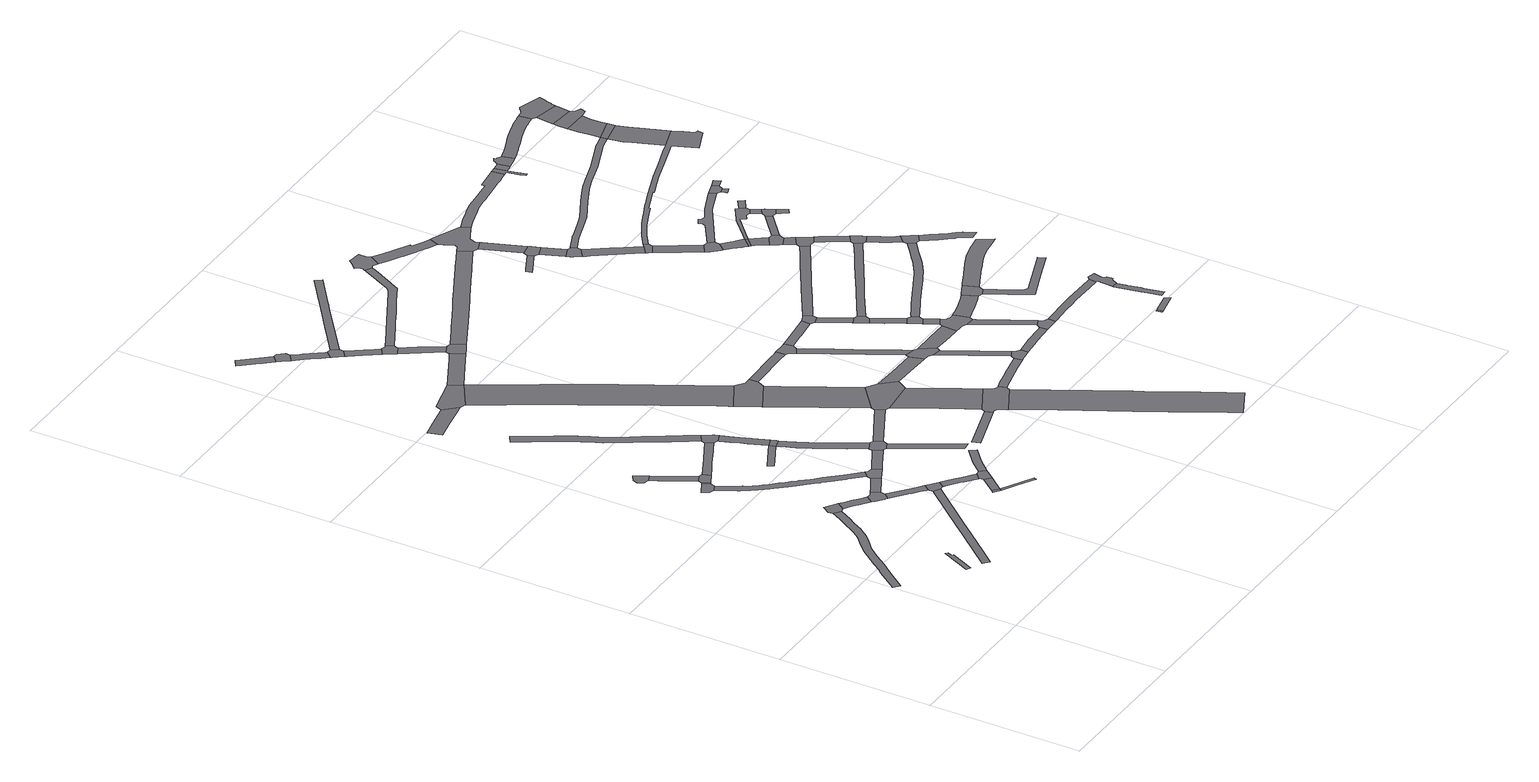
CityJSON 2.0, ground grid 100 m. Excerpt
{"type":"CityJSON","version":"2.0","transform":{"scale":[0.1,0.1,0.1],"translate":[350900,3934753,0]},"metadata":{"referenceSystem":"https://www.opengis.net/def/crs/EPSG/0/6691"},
"CityObjects":{
"road1":{"type":"Road","attributes":{"RoadStructureAttribute.sectionType":"1"},"geometry":[{"type":"MultiSurface","lod":"1","boundaries":[[[0,1,2,3,4,5]]]}]},
"road2":{"type":"Road","attributes":{"RoadStructureAttribute.sectionType":"1"},"geometry":[{"type":"MultiSurface","lod":"1","boundaries":[[[6,7,8,9,10,11,12,13,14,15,16,17,18,19,20,21,22,23,24,25,26,27,28,29,30,31,32]]]}]},
"road3":{"type":"Road","attributes":{"RoadStructureAttribute.sectionType":"1"},"geometry":[{"type":"MultiSurface","lod":"1","boundaries":[[[33,34,35,36,37,38,39,40,41,42]]]}]},
"road4":{"type":"Road","geometry":[{"type":"MultiSurface","lod":"1","boundaries":[[[32,31,43,44,45,46,47,48]]]}]},
"road5":{"type":"Road","geometry":[{"type":"MultiSurface","lod":"1","boundaries":[[[49,50,51,52,53,54]]]}]},
"road6":{"type":"Road","geometry":[{"type":"MultiSurface","lod":"1","boundaries":[[[55,56,57,58,59,60]]]}]},
"road7":{"type":"Road","attributes":{"RoadStructureAttribute.sectionType":"1"},"geometry":[{"type":"MultiSurface","lod":"1","boundaries":[[[61,62,63,64,65,66,67,68,44,43]]]}]},
"road8":{"type":"Road","attributes":{"RoadStructureAttribute.sectionType":"1"},"geometry":[{"type":"MultiSurface","lod":"1","boundaries":[[[50,69,70,51]]]}]},
"road9":{"type":"Road","attributes":{"RoadStructureAttribute.sectionType":"1"},"geometry":[{"type":"MultiSurface","lod":"1","boundaries":[[[71,58,57,72,73,74,75,76,77]]]}]},
"road10":{"type":"Road","geometry":[{"type":"MultiSurface","lod":"1","boundaries":[[[76,70,69,78,79,77]]]}]},
"road11":{"type":"Road","geometry":[{"type":"MultiSurface","lod":"1","boundaries":[[[80,81,82,64,63,83,84,85,86,87]]]}]},
"road12":{"type":"Road","attributes":{"RoadStructureAttribute.sectionType":"1"},"geometry":[{"type":"MultiSurface","lod":"1","boundaries":[[[88,89,90,91,92,93,94,95,96,97,98,99,100,101,102,103,104,105,106,107,108,109,110,49,54,111,112,113,114,115,116,117,118,119,120,121,122,123,124,125,126,127,128,129,130,131,132,133,134,135,136]]]}]},
"road13":{"type":"Road","attributes":{"RoadStructureAttribute.sectionType":"1"},"geometry":[{"type":"MultiSurface","lod":"1","boundaries":[[[86,137,138,139,140,141,142,143,144,145,146,87]]]}]},
"road14":{"type":"Road","attributes":{"RoadStructureAttribute.sectionType":"1"},"geometry":[{"type":"MultiSurface","lod":"1","boundaries":[[[147,148,149,81,80,150,151,152]]]}]},
"road15":{"type":"Road","attributes":{"RoadStructureAttribute.sectionType":"1"},"geometry":[{"type":"MultiSurface","lod":"1","boundaries":[[[153,154,79,78,155,156,157,158,159,160,161]]]}]},
"road16":{"type":"Road","geometry":[{"type":"MultiSurface","lod":"1","boundaries":[[[142,141,42,41,162,163]]]}]},
"road17":{"type":"Road","geometry":[{"type":"MultiSurface","lod":"1","boundaries":[[[164,165,166,167]]]}]},
"road18":{"type":"Road","attributes":{"RoadStructureAttribute.sectionType":"1"},"geometry":[{"type":"MultiSurface","lod":"1","boundaries":[[[168,169,170,171,172,173,174,175]]]}]},
"road19":{"type":"Road","geometry":[{"type":"MultiSurface","lod":"1","boundaries":[[[151,176,177,178,136,135,152]]]}]},
"road20":{"type":"Road","attributes":{"RoadStructureAttribute.sectionType":"1"},"geometry":[{"type":"MultiSurface","lod":"1","boundaries":[[[179,180,181,182,183,184,185,186,187,188,189,190,191,192,193,194,195,196,197,198,199,200,201,202,203,204,205,206,207,208,209,210,211,212,213,214,215,216,217,218,219,220,221,222,223,224,225,226,227,228,229,230]]]}]},
"road21":{"type":"Road","attributes":{"RoadStructureAttribute.sectionType":"1"},"geometry":[{"type":"MultiSurface","lod":"1","boundaries":[[[162,231,232,233,234,235,236,237,238,239,240,163]]]}]},
"road22":{"type":"Road","attributes":{"RoadStructureAttribute.sectionType":"1"},"geometry":[{"type":"MultiSurface","lod":"1","boundaries":[[[165,164,241,242]]]}]},
"road23":{"type":"Road","attributes":{"RoadStructureAttribute.sectionType":"1"},"geometry":[{"type":"MultiSurface","lod":"1","boundaries":[[[243,244,245,246,247,248]]]}]},
"road24":{"type":"Road","attributes":{"RoadStructureAttribute.sectionType":"1"},"geometry":[{"type":"MultiSurface","lod":"1","boundaries":[[[167,249,250,251,252,253,164]]]}]},
"road25":{"type":"Road","geometry":[{"type":"MultiSurface","lod":"1","boundaries":[[[254,237,236,255,242,241,256,257,258,259]]]}]},
"road26":{"type":"Road","attributes":{"RoadStructureAttribute.sectionType":"1"},"geometry":[{"type":"MultiSurface","lod":"1","boundaries":[[[260,261,262,263,264,265,266,177,176]]]}]},
"road27":{"type":"Road","geometry":[{"type":"MultiSurface","lod":"1","boundaries":[[[267,268,269,179,230,161,160,270,271]]]}]},
"road28":{"type":"Road","attributes":{"RoadStructureAttribute.sectionType":"1"},"geometry":[{"type":"MultiSurface","lod":"1","boundaries":[[[270,272,273,274,275,276,243,277,278,279,271]]]}]},
"road29":{"type":"Road","geometry":[{"type":"MultiSurface","lod":"1","boundaries":[[[280,277,243,248,281]]]}]},
"road30":{"type":"Road","attributes":{"RoadStructureAttribute.sectionType":"1"},"geometry":[{"type":"MultiSurface","lod":"1","boundaries":[[[248,282,283,284,285,286,287,288,289,290,291,292,293,294,295,296,297,298,299,300,301,302,303,304,305,306,307,281]]]}]},
"road31":{"type":"Road","geometry":[{"type":"MultiSurface","lod":"1","boundaries":[[[308,309,310,173,172,311]]]}]},
"road32":{"type":"Road","geometry":[{"type":"MultiSurface","lod":"1","boundaries":[[[258,312,313,314,315,316,259]]]}]},
"road33":{"type":"Road","geometry":[{"type":"MultiSurface","lod":"1","boundaries":[[[317,299,298,265,264,318,319,320,321]]]}]},
"road34":{"type":"Road","attributes":{"RoadStructureAttribute.sectionType":"1"},"geometry":[{"type":"MultiSurface","lod":"1","boundaries":[[[322,323,324,325,326,327,328,329,330,319,318]]]}]},
"road35":{"type":"Road","attributes":{"RoadStructureAttribute.sectionType":"1"},"geometry":[{"type":"MultiSurface","lod":"1","boundaries":[[[331,332,333,334,335,336,337,338,339]]]}]},
"road36":{"type":"Road","geometry":[{"type":"MultiSurface","lod":"1","boundaries":[[[340,341,339,338,342,343,344]]]}]},
"road37":{"type":"Road","attributes":{"function":"2","RoadStructureAttribute.sectionType":"1"},"geometry":[{"type":"MultiSurface","lod":"1","boundaries":[[[311,345,346,347,348,349,350,351,352,353,354,355,356,357,358,308]]]}]},
"road38":{"type":"Road","attributes":{"RoadStructureAttribute.sectionType":"1"},"geometry":[{"type":"MultiSurface","lod":"1","boundaries":[[[359,360,361,362,344,343,363,364,365,366,367]]]}]},
"road39":{"type":"Road","attributes":{"RoadStructureAttribute.sectionType":"1"},"geometry":[{"type":"MultiSurface","lod":"1","boundaries":[[[368,369,370,371,317,321]]]}]},
"road40":{"type":"Road","attributes":{"RoadStructureAttribute.sectionType":"1"},"geometry":[{"type":"MultiSurface","lod":"1","boundaries":[[[308,372,373,374,375,309]]]}]},
"road41":{"type":"Road","geometry":[{"type":"MultiSurface","lod":"1","boundaries":[[[376,377,378,379,380,359,367]]]}]},
"road42":{"type":"Road","attributes":{"RoadStructureAttribute.sectionType":"1"},"geometry":[{"type":"MultiSurface","lod":"1","boundaries":[[[381,382,383,384,385,378,377,386,387,388,389,390,391,392,393]]]}]},
"road43":{"type":"Road","attributes":{"RoadStructureAttribute.sectionType":"1"},"geometry":[{"type":"MultiSurface","lod":"1","boundaries":[[[394,395,396,397,398]]]}]},
"road44":{"type":"Road","geometry":[{"type":"MultiSurface","lod":"1","boundaries":[[[392,399,400,401,402,403,404,405,393]]]}]},
"road45":{"type":"Road","geometry":[{"type":"MultiSurface","lod":"1","boundaries":[[[406,407,355,354,408,409,410,411,412]]]}]},
"road46":{"type":"Road","attributes":{"RoadStructureAttribute.sectionType":"1"},"geometry":[{"type":"MultiSurface","lod":"1","boundaries":[[[413,414,415,416,402,401,417]]]}]},
"road47":{"type":"Road","attributes":{"function":"2","RoadStructureAttribute.sectionType":"1"},"geometry":[{"type":"MultiSurface","lod":"1","boundaries":[[[418,419,420,410,409,421,422,423,424,425]]]}]},
"road48":{"type":"Road","geometry":[{"type":"MultiSurface","lod":"1","boundaries":[[[426,374,373,427,428,429,413,417]]]}]},
"road49":{"type":"Road","geometry":[{"type":"MultiSurface","lod":"1","boundaries":[[[430,431,432,425,424,369,368,433]]]}]},
"road50":{"type":"Road","attributes":{"function":"2","RoadStructureAttribute.sectionType":"1"},"geometry":[{"type":"MultiSurface","lod":"1","boundaries":[[[434,435,436,437,438,439,440,441,442,443,430,433]]]}]},
"road51":{"type":"Road","geometry":[{"type":"MultiSurface","lod":"1","boundaries":[[[444,445,446,447,448,438,437,396,395,449,450,451]]]}]},
"road52":{"type":"Road","attributes":{"RoadStructureAttribute.sectionType":"1"},"geometry":[{"type":"MultiSurface","lod":"1","boundaries":[[[452,453,454,455,456,457,458,459,460,461,462,463,464,465,466,467,468,380,379]]]}]},
"road53":{"type":"Road","attributes":{"RoadStructureAttribute.sectionType":"1"},"geometry":[{"type":"MultiSurface","lod":"1","boundaries":[[[469,470,471,412,411,472,473,474,475]]]}]},
"road54":{"type":"Road","attributes":{"function":"2","RoadStructureAttribute.sectionType":"1"},"geometry":[{"type":"MultiSurface","lod":"1","boundaries":[[[476,477,478,479,480,481,482,483,444,451,484,485,486,487,488,489,490,491,492,493,494,495]]]}]},
"road55":{"type":"Road","attributes":{"RoadStructureAttribute.sectionType":"1"},"geometry":[{"type":"MultiSurface","lod":"1","boundaries":[[[496,497,498,499,500,501,502,503,504,505,506,404,403,507,508,509,510,511,512,513,514,515,516,517]]]}]},
"road56":{"type":"Road","attributes":{"RoadStructureAttribute.sectionType":"1"},"geometry":[{"type":"MultiSurface","lod":"1","boundaries":[[[518,519,432,431,520,521,522]]]}]},
"road57":{"type":"Road","geometry":[{"type":"MultiSurface","lod":"1","boundaries":[[[523,524,525,526,527,528,469,475]]]}]},
"road58":{"type":"Road","attributes":{"RoadStructureAttribute.sectionType":"1"},"geometry":[{"type":"MultiSurface","lod":"1","boundaries":[[[445,529,530,531,532,533,534,535,536,537,538,446]]]}]},
"road59":{"type":"Road","attributes":{"RoadStructureAttribute.sectionType":"1"},"geometry":[{"type":"MultiSurface","lod":"1","boundaries":[[[539,540,541,542,543,544,545,546,547,548,549,550,551,552,553,554,555,525,524]]]}]},
"road60":{"type":"Road","attributes":{"RoadStructureAttribute.sectionType":"1"},"geometry":[{"type":"MultiSurface","lod":"1","boundaries":[[[556,557,558,559,560,561,562,563,564,565,566,567,568,429,428,569,570,571,572,573,574,575,576,577,578,579]]]}]},
"road61":{"type":"Road","geometry":[{"type":"MultiSurface","lod":"1","boundaries":[[[580,581,582,583,584,585,547,546,518,522]]]}]},
"road62":{"type":"Road","attributes":{"RoadStructureAttribute.sectionType":"1"},"geometry":[{"type":"MultiSurface","lod":"1","boundaries":[[[586,587,588,589,590,527,526]]]}]},
"road63":{"type":"Road","attributes":{"RoadStructureAttribute.sectionType":"1"},"geometry":[{"type":"MultiSurface","lod":"1","boundaries":[[[591,592,593,594,583,582,595,596,597]]]}]},
"road64":{"type":"Road","geometry":[{"type":"MultiSurface","lod":"1","boundaries":[[[598,532,531,599,600,601,602,603,604,605,591,597]]]}]},
"road65":{"type":"Road","attributes":{"RoadStructureAttribute.sectionType":"1"},"geometry":[{"type":"MultiSurface","lod":"1","boundaries":[[[606,607,608,609,610,611,585,584]]]}]},
"road66":{"type":"Road","geometry":[{"type":"MultiSurface","lod":"1","boundaries":[[[612,613,589,588,614,615,616]]]}]},
"road67":{"type":"Road","geometry":[{"type":"MultiSurface","lod":"1","boundaries":[[[516,617,618,619,620,621,622,623,624,625,626,517]]]}]},
"road68":{"type":"Road","attributes":{"RoadStructureAttribute.sectionType":"1"},"geometry":[{"type":"MultiSurface","lod":"1","boundaries":[[[627,615,614,628,629,630,631]]]}]},
"road69":{"type":"Road","geometry":[{"type":"MultiSurface","lod":"1","boundaries":[[[632,633,634,635,631,630,636,637]]]}]},
"road70":{"type":"Road","attributes":{"RoadStructureAttribute.sectionType":"1"},"geometry":[{"type":"MultiSurface","lod":"1","boundaries":[[[638,639,640,641,642,604,603,643,644,645,646]]]}]},
"road71":{"type":"Road","attributes":{"RoadStructureAttribute.sectionType":"1"},"geometry":[{"type":"MultiSurface","lod":"1","boundaries":[[[647,648,649,650,651,652,653,654,632,637]]]}]},
"road72":{"type":"Road","geometry":[{"type":"MultiSurface","lod":"1","boundaries":[[[655,652,651,656,657,658,659]]]}]},
"road73":{"type":"Road","attributes":{"RoadStructureAttribute.sectionType":"1"},"geometry":[{"type":"MultiSurface","lod":"1","boundaries":[[[660,661,657,656,662]]]}]},
"road74":{"type":"Road","geometry":[{"type":"MultiSurface","lod":"1","boundaries":[[[663,664,665,666,667,668,660,662,610,609,669,670,671,672]]]}]},
"road75":{"type":"Road","attributes":{"RoadStructureAttribute.sectionType":"1"},"geometry":[{"type":"MultiSurface","lod":"1","boundaries":[[[673,674,675,676,677,678,679,680,681,682,683,684,685,686,687,688,689,619,618]]]}]},
"road76":{"type":"Road","attributes":{"RoadStructureAttribute.sectionType":"1"},"geometry":[{"type":"MultiSurface","lod":"1","boundaries":[[[690,691,692,693,694,695,696,697,698,699,663,672]]]}]},
"road77":{"type":"Road","attributes":{"RoadStructureAttribute.sectionType":"1"},"geometry":[{"type":"MultiSurface","lod":"1","boundaries":[[[700,701,702,703,704,705,706]]]}]},
"road78":{"type":"Road","geometry":[{"type":"MultiSurface","lod":"1","boundaries":[[[707,694,693,638,646,708,709,710,711,712,713,714]]]}]},
"road79":{"type":"Road","attributes":{"RoadStructureAttribute.sectionType":"1"},"geometry":[{"type":"MultiSurface","lod":"1","boundaries":[[[715,716,717,718,719,720,721,722,723,724,725,726,665,664]]]}]},
"road80":{"type":"Road","attributes":{"RoadStructureAttribute.sectionType":"1"},"geometry":[{"type":"MultiSurface","lod":"1","boundaries":[[[727,728,729,730,731,732]]]}]},
"road81":{"type":"Road","geometry":[{"type":"MultiSurface","lod":"1","boundaries":[[[733,700,706,734,735,736,727,732]]]}]},
"road82":{"type":"Road","attributes":{"RoadStructureAttribute.sectionType":"1"},"geometry":[{"type":"MultiSurface","lod":"1","boundaries":[[[737,735,734,738]]]}]},
"road83":{"type":"Road","geometry":[{"type":"MultiSurface","lod":"1","boundaries":[[[739,740,741,742,743,744,745,737,738]]]}]},
"road84":{"type":"Road","geometry":[{"type":"MultiSurface","lod":"1","boundaries":[[[746,747,748,749,750,751,752,753,754,755,681,680,756,757,758,759,556,579,730,729]]]}]},
"road85":{"type":"Road","attributes":{"RoadStructureAttribute.sectionType":"1"},"geometry":[{"type":"MultiSurface","lod":"1","boundaries":[[[760,761,762,763,764,765,766,767,612,616,768,769,770,771,772,773,774,775,776,777]]]}]},
"road86":{"type":"Road","attributes":{"RoadStructureAttribute.sectionType":"1"},"geometry":[{"type":"MultiSurface","lod":"1","boundaries":[[[778,779,780,781,742,741,782,783,784,785,786,787]]]}]},
"road87":{"type":"Road","attributes":{"RoadStructureAttribute.sectionType":"1"},"geometry":[{"type":"MultiSurface","lod":"1","boundaries":[[[788,789,790,791,792,793,794,634,633,795,796,797,798,799,800,801,802,803]]]}]},
"road88":{"type":"Road","geometry":[{"type":"MultiSurface","lod":"1","boundaries":[[[804,720,719,805,806,807,808,809]]]}]},
"road89":{"type":"Road","geometry":[{"type":"MultiSurface","lod":"1","boundaries":[[[810,811,778,787,812,813,814]]]}]},
"road90":{"type":"Road","attributes":{"RoadStructureAttribute.sectionType":"1"},"geometry":[{"type":"MultiSurface","lod":"1","boundaries":[[[713,815,816,817,818,819,820,821,822,823,824,825,826,827,828,829,830,831,714]]]}]},
"road91":{"type":"Road","geometry":[{"type":"MultiSurface","lod":"1","boundaries":[[[832,833,834,835,836]]]}]},
"road92":{"type":"Road","attributes":{"RoadStructureAttribute.sectionType":"1"},"geometry":[{"type":"MultiSurface","lod":"1","boundaries":[[[658,837,838,839,840,841,842,843,844,845,846,847,848,849,850,851,852,853,854,855,856,857,858,859,860,861,862,863,864,865,866,867,659]]]}]},
"road93":{"type":"Road","attributes":{"RoadStructureAttribute.sectionType":"1"},"geometry":[{"type":"MultiSurface","lod":"1","boundaries":[[[813,868,869,870,871,872,873,874,875,876,877,878,879,814]]]}]},
"road94":{"type":"Road","geometry":[{"type":"MultiSurface","lod":"1","boundaries":[[[872,880,881,882,883,884,885,873]]]}]},
"road95":{"type":"Road","attributes":{"RoadStructureAttribute.sectionType":"1"},"geometry":[{"type":"MultiSurface","lod":"1","boundaries":[[[886,887,836,835,888,889,890]]]}]},
"road96":{"type":"Road","attributes":{"RoadStructureAttribute.sectionType":"1"},"geometry":[{"type":"MultiSurface","lod":"1","boundaries":[[[891,892,893,894,883,882,895,896,897,898]]]}]},
"road97":{"type":"Road","attributes":{"RoadStructureAttribute.sectionType":"1"},"geometry":[{"type":"MultiSurface","lod":"1","boundaries":[[[806,899,900,901,902,903,904,905,906,907,908,909,910,911,912,913,807]]]}]},
"road98":{"type":"Road","geometry":[{"type":"MultiSurface","lod":"1","boundaries":[[[914,915,916,917,891,898]]]}]},
"road99":{"type":"Road","attributes":{"RoadStructureAttribute.sectionType":"1"},"geometry":[{"type":"MultiSurface","lod":"1","boundaries":[[[918,919,920,921,922,923,924,925,926,927,928,929,930]]]}]},
"road100":{"type":"Road","attributes":{"RoadStructureAttribute.sectionType":"1"},"geometry":[{"type":"MultiSurface","lod":"1","boundaries":[[[931,932,933,934,935,916,915]]]}]},
"road101":{"type":"Road","geometry":[{"type":"MultiSurface","lod":"1","boundaries":[[[936,937,938,939,934,933,940,941,942,943]]]}]},
"road102":{"type":"Road","attributes":{"RoadStructureAttribute.sectionType":"1"},"geometry":[{"type":"MultiSurface","lod":"1","boundaries":[[[942,944,945,946,947,948,943]]]}]},
"road103":{"type":"Road","geometry":[{"type":"MultiSurface","lod":"1","boundaries":[[[949,950,951,952,953,954,824,823,955,918,930]]]}]},
"road104":{"type":"Road","geometry":[{"type":"MultiSurface","lod":"1","boundaries":[[[956,957,958,946,945,760,777]]]}]},
"road105":{"type":"Road","attributes":{"RoadStructureAttribute.sectionType":"1"},"geometry":[{"type":"MultiSurface","lod":"1","boundaries":[[[808,959,960,961,962,963,964,965,966,967,968,969,970,971,972,973,974,975,976,977,978,979,980,981,982,983,984,985,809]]]}]},
"road106":{"type":"Road","attributes":{"RoadStructureAttribute.sectionType":"1"},"geometry":[{"type":"MultiSurface","lod":"1","boundaries":[[[986,987,988,989,990,991,992,993,994,995,996,997,998,754,753,999,1000,1001,1002,1003,1004,1005,1006,1007,1008,1009,1010,1011,1012,1013,1014,1015,1016,1017,1018]]]}]},
"road107":{"type":"Road","attributes":{"RoadStructureAttribute.sectionType":"1"},"geometry":[{"type":"MultiSurface","lod":"1","boundaries":[[[1019,1020,1021,1022,1023,1024,1025,958,957,1026,1027,1028,1029,1030,1031]]]}]},
"road108":{"type":"Road","geometry":[{"type":"MultiSurface","lod":"1","boundaries":[[[802,1032,1033,1034,1035,1036,1037,1031,1030,803]]]}]},
"road109":{"type":"Road","attributes":{"RoadStructureAttribute.sectionType":"1"},"geometry":[{"type":"MultiSurface","lod":"1","boundaries":[[[1038,1039,1040,1041,1042,1043,1044,1045,1046,1047,891,917,1048,1049,1050,1051,1052,1053,1054,1055]]]}]},
"road110":{"type":"Road","attributes":{"RoadStructureAttribute.sectionType":"1"},"geometry":[{"type":"MultiSurface","lod":"1","boundaries":[[[1056,1057,1058,1059,938,937]]]}]},
"road111":{"type":"Road","attributes":{"RoadStructureAttribute.sectionType":"1"},"geometry":[{"type":"MultiSurface","lod":"1","boundaries":[[[1060,1061,1062,1063,1064,1065,1066,1067,1068,1069,1070,885,884,1071,1072,1073,1074,1075]]]}]},
"road112":{"type":"Road","attributes":{"RoadStructureAttribute.sectionType":"1"},"geometry":[{"type":"MultiSurface","lod":"1","boundaries":[[[1076,1077,1078,1079,1080,1034,1033,1081,1082,1083,1084,1085,1086,1087,1088,1089,1090,1091,1092]]]}]},
"road113":{"type":"Road","geometry":[{"type":"MultiSurface","lod":"1","boundaries":[[[1091,850,849,1093,1094,1095,1096,1092]]]}]},
"road114":{"type":"Road","attributes":{"RoadStructureAttribute.sectionType":"1"},"geometry":[{"type":"MultiSurface","lod":"1","boundaries":[[[1097,1098,1099,1100,1101,1102,1103,1104,1105,1106,1107,1108,1109,1110,1111,1112,1113,1114,1115,744,743,1116,1117,1118,1119,1120,1121,1122,1123,1124,1125,1126,1127]]]}]},
"road115":{"type":"Road","attributes":{"RoadStructureAttribute.sectionType":"1"},"geometry":[{"type":"MultiSurface","lod":"1","boundaries":[[[1093,1128,1129,1130,1131,1132,1133,1134,1135,1136,1137,1138,1139,1140,1141,1142,1094]]]}]},
"road116":{"type":"Road","geometry":[{"type":"MultiSurface","lod":"1","boundaries":[[[1054,1143,1144,1055]]]}]},
"road117":{"type":"Road","geometry":[{"type":"MultiSurface","lod":"1","boundaries":[[[1145,1144,1143,1146,1058,1057,1147,1148]]]}]},
"road118":{"type":"Road","attributes":{"RoadStructureAttribute.sectionType":"1"},"geometry":[{"type":"MultiSurface","lod":"1","boundaries":[[[1147,1149,1150,1151,1152,1148]]]}]},
"road119":{"type":"Road","geometry":[{"type":"MultiSurface","lod":"1","boundaries":[[[1038,1153,1154,1155,1039]]]}]},
"road120":{"type":"Road","geometry":[{"type":"MultiSurface","lod":"1","boundaries":[[[1156,1157,1158,1159,1160,1161,1162,986,1018]]]}]},
"road121":{"type":"Road","attributes":{"RoadStructureAttribute.sectionType":"1"},"geometry":[{"type":"MultiSurface","lod":"1","boundaries":[[[1163,1162,1161,1164,1165,1166]]]}]},
"road122":{"type":"Road","attributes":{"RoadStructureAttribute.sectionType":"1"},"geometry":[{"type":"MultiSurface","lod":"1","boundaries":[[[1167,1168,1169,1170,1171,1172,1173,1174,1175,1176,1177,1178,1179,1180,1181,1182,1183,1184,1185,811,810,1186,1187,1188,1189,1190,1191,1192,1193,1194,1195,1196,1197,1198,1199,1200,1201,1202,1203,1204,1205,1206,1207,1208]]]}]},
"road123":{"type":"Road","geometry":[{"type":"MultiSurface","lod":"1","boundaries":[[[1074,1209,1210,1211,1212,1213,1075]]]}]},
"road124":{"type":"Road","attributes":{"RoadStructureAttribute.sectionType":"1"},"geometry":[{"type":"MultiSurface","lod":"1","boundaries":[[[1214,1215,1216,1217,1211,1210]]]}]},
"road125":{"type":"Road","geometry":[{"type":"MultiSurface","lod":"1","boundaries":[[[1218,1219,1220,1221,1222,1223,1166,1165,1224,1225,1226,1227,1228]]]}]},
"road126":{"type":"Road","attributes":{"RoadStructureAttribute.sectionType":"1"},"geometry":[{"type":"MultiSurface","lod":"1","boundaries":[[[1212,1229,1230,1213]]]}]},
"road127":{"type":"Road","attributes":{"RoadStructureAttribute.sectionType":"1"},"geometry":[{"type":"MultiSurface","lod":"1","boundaries":[[[1227,1231,1232,1233,1234,1235,1236,1237,1238,1239,1240,1241,1242,1243,1244,1245,1246,1247,1248,1249,1250,1251,1252,1253,1254,1255,1256,1257,1258,1259,1260,1261,1262,1228]]]}]},
"road128":{"type":"Road","geometry":[{"type":"MultiSurface","lod":"1","boundaries":[[[1263,1264,1097,1127]]]}]},
"road129":{"type":"Road","geometry":[{"type":"MultiSurface","lod":"1","boundaries":[[[1265,1266,1267,1268,1269,1171,1170,1270,1271,1272,1273,1274,1275,1263,1127]]]}]},
"road130":{"type":"Road","attributes":{"function":"3","RoadStructureAttribute.sectionType":"1"},"geometry":[{"type":"MultiSurface","lod":"1","boundaries":[[[1276,1277,1278,1279,1280,1281,1282,1283,1284,1097,1264]]]}]},
"road131":{"type":"Road","geometry":[{"type":"MultiSurface","lod":"1","boundaries":[[[1285,1286,1287,1288,1280,1279,1289,1290]]]}]},
"road132":{"type":"Road","attributes":{"function":"3","RoadStructureAttribute.sectionType":"1"},"geometry":[{"type":"MultiSurface","lod":"1","boundaries":[[[1291,1292,1293,1287,1286,1294,1295,1296,1297]]]}]},
"road133":{"type":"Road","geometry":[{"type":"MultiSurface","lod":"1","boundaries":[[[1298,1299,1300,1248,1247,1291,1297,1301,1302,1303,1304,1305,1306,1307]]]}]}
},
"vertices":[
[488,691,0],[479,698,0],[494,731,0],[479,743,0],[387,550,0],[414,536,0],
[497,1454,0],[482,1429,0],[413,1315,0],[379,1268,0],[316,1212,0],[273,1173,0],[267,1165,0],[236,1123,0],[172,1041,0],[134,990,0],[115,966,0],[6,822,0],[46,791,0],[136,909,0],[197,989,0],[259,1072,0],[311,1138,0],[324,1150,0],[352,1175,0],[391,1210,0],[416,1233,0],[456,1286,0],[461,1294,0],[504,1366,0],[528,1405,0],[577,1490,0],[535,1521,0],
[761,823,0],[759,821,0],[687,736,0],[492,504,0],[530,472,0],[619,577,0],[797,788,0],[801,793,0],[1071,1111,0],[1029,1139,0],
[604,1499,0],[640,1547,0],[603,1574,0],[580,1589,0],[563,1601,0],[528,1551,0],
[450,2266,0],[458,2296,0],[430,2340,0],[352,2299,0],[376,2255,0],[406,2245,0],
[258,2671,0],[277,2636,0],[309,2626,0],[354,2647,0],[308,2728,0],[265,2703,0],
[662,1460,0],[688,1439,0],[748,1391,0],[786,1438,0],[757,1459,0],[707,1500,0],[706,1501,0],[680,1518,0],
[465,2299,0],[440,2346,0],
[418,2531,0],[337,2575,0],[340,2569,0],[404,2455,0],[426,2416,0],[449,2372,0],[493,2396,0],
[539,2338,0],[523,2388,0],
[865,1395,0],[838,1448,0],[814,1435,0],[767,1376,0],[813,1339,0],[819,1334,0],[830,1326,0],[862,1366,0],
[928,1673,0],[927,1674,0],[840,1765,0],[806,1801,0],[789,1819,0],[745,1866,0],[744,1867,0],[738,1874,0],[712,1902,0],[689,1927,0],[688,1928,0],[661,1958,0],[636,1983,0],[624,1996,0],[597,2027,0],[574,2054,0],[562,2072,0],[560,2074,0],[534,2113,0],[529,2122,0],[507,2158,0],[501,2169,0],[500,2171,0],[441,2178,0],[470,2123,0],[477,2108,0],[509,2061,0],[511,2058,0],[537,2024,0],[558,1995,0],[579,1970,0],[579,1969,0],[611,1935,0],[614,1932,0],[651,1893,0],[653,1891,0],[686,1856,0],[687,1855,0],[715,1824,0],[760,1778,0],[761,1777,0],[784,1751,0],[785,1750,0],[788,1747,0],[811,1722,0],[892,1639,0],[898,1633,0],[977,1550,0],[1013,1585,0],
[942,1239,0],[951,1232,0],[988,1202,0],[1020,1176,0],[1027,1169,0],[1058,1211,0],[1048,1218,0],[1038,1226,0],[986,1267,0],[985,1268,0],
[971,1520,0],[890,1475,0],[887,1473,0],[977,1454,0],[1001,1467,0],[972,1521,0],
[757,2510,0],[668,2463,0],[601,2370,0],[602,2371,0],[648,2396,0],[705,2425,0],[723,2434,0],[853,2502,0],[826,2546,0],
[1101,1114,0],[1132,1156,0],
[1245,816,0],[1205,849,0],[1192,833,0],[1231,800,0],
[148,3906,0],[248,3926,0],[258,3928,0],[414,3959,0],[458,3968,0],[380,4047,0],[227,4016,0],[123,3995,0],
[1086,1512,0],[1057,1566,0],[1026,1571,0],
[887,2607,0],[881,2616,0],[837,2687,0],[834,2692,0],[833,2693,0],[828,2700,0],[781,2776,0],[760,2809,0],[735,2848,0],[715,2880,0],[714,2881,0],[707,2894,0],[670,2953,0],[604,3056,0],[601,3060,0],[599,3065,0],[555,3158,0],[540,3189,0],[525,3220,0],[512,3247,0],[502,3267,0],[460,3338,0],[458,3340,0],[414,3413,0],[402,3433,0],[387,3457,0],[343,3532,0],[326,3560,0],[276,3529,0],[336,3428,0],[338,3425,0],[393,3334,0],[395,3330,0],[399,3324,0],[451,3238,0],[458,3222,0],[459,3220,0],[481,3172,0],[494,3145,0],[498,3138,0],[537,3056,0],[582,2979,0],[586,2973,0],[625,2910,0],[680,2822,0],[690,2802,0],[695,2797,0],[712,2769,0],[741,2721,0],[796,2637,0],[807,2620,0],[834,2575,0],
[1109,1109,0],[1115,1105,0],[1156,1075,0],[1188,1049,0],[1208,1033,0],[1278,977,0],[1316,1012,0],[1243,1071,0],[1206,1101,0],[1139,1151,0],
[1325,914,0],[1285,946,0],
[985,2210,0],[863,2146,0],[790,2108,0],[809,2073,0],[859,2099,0],[999,2172,0],
[1321,752,0],[1435,686,0],[1437,685,0],[1447,702,0],[1445,703,0],
[1329,1013,0],[1283,973,0],[1365,963,0],[1369,967,0],[1381,981,0],[1345,1014,0],
[1099,1519,0],[1105,1522,0],[1143,1542,0],[1185,1564,0],[1273,1611,0],[1237,1663,0],[1067,1571,0],
[928,2540,0],[922,2549,0],[894,2595,0],[881,2492,0],[938,2513,0],
[886,2479,0],[907,2422,0],[907,2420,0],[929,2365,0],[942,2326,0],[1043,2232,0],[979,2404,0],[978,2406,0],
[1055,2201,0],[1058,2190,0],
[1022,2116,0],[1031,2088,0],[1043,2061,0],[1054,2041,0],[1058,2033,0],[1058,2032,0],[1070,2007,0],[1086,1974,0],[1117,1916,0],[1120,1912,0],[1170,1824,0],[1171,1823,0],[1181,1803,0],[1182,1800,0],[1227,1723,0],[1244,1693,0],[1245,1690,0],[1300,1717,0],[1276,1760,0],[1196,1902,0],[1172,1946,0],[1165,1957,0],[1163,1961,0],[1127,2028,0],[1118,2044,0],[1075,2144,0],
[680,4071,0],[628,4150,0],[399,4094,0],[494,3953,0],
[1454,1060,0],[1543,1138,0],[1514,1178,0],[1419,1097,0],[1371,1043,0],
[1327,1710,0],[1299,1605,0],[1345,1628,0],[1354,1655,0],[1354,1658,0],
[1373,1475,0],[1410,1410,0],[1415,1401,0],[1464,1311,0],[1521,1209,0],[1575,1218,0],[1501,1350,0],[1461,1421,0],[1460,1424,0],
[383,5197,0],[293,5304,0],[250,5350,0],[201,5316,0],[224,5289,0],[295,5205,0],[302,5198,0],[352,5138,0],[399,5178,0],
[461,5134,0],[427,5174,0],[395,5086,0],[411,5066,0],[458,5105,0],
[615,3748,0],[704,3596,0],[736,3540,0],[821,3387,0],[910,3229,0],[947,3162,0],[1052,2969,0],[1209,2682,0],[1241,2623,0],[1253,2601,0],[1449,2708,0],[1227,3115,0],[1128,3296,0],[905,3690,0],
[594,4931,0],[589,4938,0],[506,5044,0],[496,5057,0],[456,5011,0],[480,4979,0],[514,4936,0],[519,4930,0],[551,4888,0],
[1656,1818,0],[1627,1871,0],[1550,1831,0],[1546,1829,0],
[845,4157,0],[979,4227,0],[935,4312,0],[878,4282,0],
[559,4877,0],[602,4821,0],[651,4858,0],[654,4886,0],[623,4928,0],
[735,4739,0],[722,4757,0],[707,4777,0],[691,4802,0],[668,4834,0],[610,4809,0],[627,4788,0],[633,4780,0],[637,4774,0],[660,4743,0],[664,4738,0],[732,4643,0],[781,4678,0],
[1892,1246,0],[1944,1262,0],[1929,1310,0],[1603,1208,0],[1622,1161,0],
[756,4609,0],[777,4578,0],[781,4572,0],[836,4601,0],[844,4629,0],[820,4674,0],[811,4669,0],
[1512,2664,0],[1455,2703,0],[1272,2565,0],[1333,2453,0],[1530,2560,0],[1554,2606,0],[1552,2665,0],
[994,4363,0],[922,4474,0],[917,4481,0],[902,4504,0],[939,4339,0],
[1803,2053,0],[1704,2238,0],[1577,2471,0],[1376,2374,0],[1492,2161,0],[1501,2145,0],[1636,1898,0],[1809,2043,0],
[935,4315,0],[1017,4247,0],[1068,4275,0],[1023,4357,0],
[1920,1835,0],[1963,1902,0],[1883,1993,0],[1686,1809,0],
[1715,1755,0],[1826,1550,0],[1896,1420,0],[1942,1336,0],[2135,1442,0],[2101,1505,0],[2077,1550,0],[2055,1590,0],[2045,1607,0],[2039,1618,0],
[2208,1306,0],[2218,1329,0],[2205,1377,0],[2193,1374,0],[2166,1387,0],[1957,1266,0],[1985,1256,0],[2015,1202,0],
[694,4917,0],[745,4956,0],[793,4993,0],[956,5117,0],[967,5125,0],[1027,5170,0],[1040,5179,0],[1063,5196,0],[1262,5346,0],[1233,5384,0],[1056,5252,0],[1052,5248,0],[1045,5243,0],[932,5158,0],[832,5084,0],[828,5081,0],[721,5000,0],
[1886,2678,0],[1855,2676,0],[1838,2676,0],[1859,2616,0],[1864,2617,0],[1888,2617,0],[1889,2618,0],
[2852,105,0],[2801,200,0],[2790,220,0],[2777,245,0],[2731,331,0],[2676,433,0],[2576,620,0],[2546,676,0],[2152,948,0],[2290,693,0],[2358,565,0],[2445,406,0],[2456,384,0],[2550,210,0],[2564,185,0],[2620,82,0],[2638,48,0],[2642,40,0],[2650,26,0],[2662,3,0],
[1468,5174,0],[1367,4974,0],[1347,4956,0],[1330,4946,0],[1238,4897,0],[1233,4894,0],[1231,4893,0],[1153,4851,0],[971,4754,0],[953,4745,0],[874,4703,0],[1023,4724,0],[1036,4731,0],[1066,4747,0],[1164,4799,0],[1173,4804,0],[1273,4859,0],[1396,4925,0],[1490,5105,0],[1502,5129,0],[1518,5160,0],[1473,5184,0],
[2221,1984,0],[2042,1989,0],[1994,1901,0],[2090,1898,0],[2248,1894,0],
[1916,2603,0],[1933,2571,0],[1978,2596,0],[1992,2624,0],[1985,2683,0],[1968,2681,0],
[2326,1355,0],[2429,1379,0],[2524,1398,0],[2514,1448,0],[2448,1435,0],[2348,1413,0],[2347,1413,0],[2318,1406,0],[2275,1397,0],[2244,1389,0],
[2029,2393,0],[2032,2387,0],[2059,2338,0],[2076,2306,0],[2080,2299,0],[2126,2213,0],[2161,2147,0],[2234,2010,0],[2299,1998,0],[2267,2057,0],[2219,2148,0],[2215,2154,0],[2133,2307,0],[2081,2403,0],[2076,2412,0],[2024,2509,0],[2009,2538,0],
[1920,4827,0],[1846,4790,0],[1845,4789,0],[1771,4751,0],[1748,4740,0],[1744,4738,0],[1695,4712,0],[1480,4599,0],[1458,4588,0],[1369,4540,0],[1231,4467,0],[1192,4447,0],[1155,4427,0],[1285,4388,0],[1490,4495,0],[1515,4508,0],[1525,4513,0],[1743,4628,0],[1773,4644,0],[1795,4655,0],[1800,4658,0],[1810,4663,0],[1942,4733,0],[1963,4744,0],
[2281,1893,0],[2283,1892,0],[2309,1875,0],[2373,1863,0],[2389,1890,0],[2326,1983,0],
[2111,2640,0],[2112,2640,0],[2253,2658,0],[2255,2718,0],[2020,2687,0],
[2571,1499,0],[2482,1663,0],[2479,1670,0],[2441,1739,0],[2410,1691,0],[2423,1666,0],[2526,1475,0],
[2519,1460,0],[2537,1401,0],[2544,1402,0],[2576,1407,0],[2597,1409,0],[2617,1412,0],[2611,1461,0],[2583,1476,0],
[2390,1890,0],[2488,1886,0],[2525,1885,0],[2604,1883,0],[2609,1983,0],[2472,1983,0],
[2305,2739,0],[2288,2730,0],[2278,2643,0],[2329,2660,0],[2335,2689,0],
[1537,5172,0],[1573,5151,0],[1617,5225,0],[1603,5258,0],[1607,5302,0],[1516,5310,0],[1497,5281,0],[1460,5248,0],[1479,5227,0],[1481,5199,0],
[2373,2578,0],[2308,2588,0],[2328,2552,0],[2384,2450,0],[2431,2471,0],
[2474,2392,0],[2482,2421,0],[2458,2464,0],[2443,2468,0],[2399,2422,0],[2429,2368,0],
[2878,1485,0],[2877,1485,0],[2857,1484,0],[2729,1476,0],[2663,1467,0],[2662,1416,0],[2728,1425,0],[2746,1426,0],[2881,1434,0],
[2435,2356,0],[2466,2299,0],[2472,2287,0],[2474,2284,0],[2531,2176,0],[2578,2202,0],[2528,2294,0],[2485,2373,0],
[2605,2192,0],[2575,2095,0],[2623,2120,0],[2630,2149,0],[2612,2192,0],
[2669,2033,0],[2623,2119,0],[2623,2006,0],
[2758,1865,0],[2772,1894,0],[2745,1991,0],[2722,1988,0],[2709,1989,0],[2684,2001,0],[2631,1882,0],[2668,1883,0],[2671,1883,0],[2698,1871,0],
[1632,5116,0],[1701,5075,0],[1712,5069,0],[1714,5068,0],[1778,5034,0],[1831,5006,0],[1877,4981,0],[1928,4958,0],[1953,5022,0],[1911,5038,0],[1909,5039,0],[1838,5079,0],[1841,5089,0],[1844,5095,0],[1742,5150,0],[1679,5188,0],[1636,5213,0],
[2733,1806,0],[2790,1702,0],[2799,1685,0],[2893,1510,0],[2936,1533,0],[2862,1671,0],[2860,1676,0],[2842,1709,0],[2809,1770,0],[2767,1849,0],
[2076,4448,0],[1947,4382,0],[1923,4370,0],[1933,4331,0],[1968,4348,0],[2077,4402,0],[2094,4411,0],
[2951,1504,0],[2912,1435,0],[2925,1436,0],[2934,1437,0],[2940,1437,0],[2943,1437,0],[2982,1439,0],[2980,1489,0],
[2809,1902,0],[2829,1907,0],[2869,1917,0],[2968,1951,0],[2999,1966,0],[2957,2056,0],[2921,2039,0],[2915,2037,0],[2895,2030,0],[2870,2022,0],[2839,2011,0],[2780,1996,0],
[2168,4497,0],[2072,4748,0],[2068,4757,0],[1999,4730,0],[2070,4546,0],[2094,4481,0],
[2082,4451,0],[2124,4397,0],[2196,4424,0],[2176,4477,0],
[2251,4279,0],[2181,4251,0],
[2191,4226,0],[2199,4207,0],[2228,4166,0],[2289,4211,0],[2297,4240,0],[2280,4276,0],[2269,4271,0],
[2057,4785,0],[2069,4824,0],[2070,4825,0],[2088,4834,0],[2116,4850,0],[2147,4864,0],[2163,4872,0],[2184,4881,0],[2158,4938,0],[1980,5012,0],[1941,4925,0],[1945,4915,0],[1965,4864,0],[1958,4847,0],
[2952,3129,0],[2928,3115,0],[2896,3096,0],[2853,3071,0],[2783,3030,0],[2681,2969,0],[2584,2909,0],[2560,2894,0],[2504,2790,0],[2630,2868,0],[2680,2899,0],[2683,2900,0],[2815,2978,0],[2830,2987,0],[2832,2989,0],[2887,3021,0],[2897,3028,0],[2982,3077,0],
[2502,3914,0],[2437,4005,0],[2389,4072,0],[2293,4205,0],[2237,4155,0],[2244,4145,0],[2255,4130,0],[2375,3964,0],[2408,3920,0],[2443,3871,0],
[3018,2802,0],[2964,2770,0],[2955,2765,0],[2819,2682,0],[2815,2680,0],[2795,2667,0],[2676,2594,0],[2675,2540,0],[2688,2548,0],[2739,2578,0],[2819,2625,0],[2866,2654,0],[2901,2675,0],[3034,2755,0],[3157,2828,0],[3134,2873,0],
[2975,2064,0],[3015,1960,0],[3028,1955,0],[3074,1978,0],[3084,2007,0],[3048,2101,0],
[2536,3902,0],[2519,3926,0],[2455,3855,0],[2467,3835,0],[2529,3872,0],
[3025,1441,0],[3034,1441,0],[3136,1446,0],[3183,1448,0],[3236,1451,0],[3241,1451,0],[3345,1449,0],[3396,1448,0],[3471,1449,0],[3471,1497,0],[3395,1495,0],[3301,1499,0],[3240,1501,0],[3215,1500,0],[3161,1497,0],[3145,1496,0],[3039,1492,0],
[3368,989,0],[3375,959,0],[3377,950,0],[3389,954,0],[3381,992,0],
[2671,2170,0],[2764,2219,0],[2783,2229,0],[2864,2268,0],[2865,2268,0],[2867,2269,0],[2988,2331,0],[3013,2344,0],[3064,2370,0],[3141,2420,0],[3174,2447,0],[3238,2499,0],[3315,2562,0],[3289,2606,0],[3223,2553,0],[3193,2529,0],[3166,2508,0],[3144,2490,0],[3112,2464,0],[3070,2437,0],[3036,2414,0],[3035,2414,0],[3012,2401,0],[2980,2385,0],[2907,2347,0],[2874,2330,0],[2774,2280,0],[2767,2277,0],[2733,2259,0],[2672,2227,0],[2630,2204,0],
[2547,3703,0],[2551,3697,0],[2555,3690,0],[2600,3615,0],[2623,3578,0],[2682,3617,0],[2658,3658,0],[2635,3696,0],[2610,3739,0],[2609,3740,0],[2565,3813,0],[2545,3846,0],
[2638,3549,0],[2687,3503,0],[2697,3493,0],[2743,3547,0],[2746,3578,0],[2718,3613,0],
[3513,1021,0],[3408,998,0],[3445,966,0],[3526,984,0],[3535,986,0],
[2859,3443,0],[2849,3455,0],[2817,3479,0],[2807,3487,0],[2734,3456,0],[2776,3414,0],[2793,3397,0],[2804,3387,0],
[3099,1822,0],[3104,1814,0],[3108,1807,0],[3110,1801,0],[3173,1686,0],[3374,1763,0],[3538,1824,0],[3550,1828,0],[3528,1874,0],[3520,1871,0],[3498,1862,0],[3214,1754,0],[3186,1768,0],[3147,1840,0],[3111,1908,0],
[2813,3378,0],[2815,3376,0],[2871,3429,0],[2872,3429,0],
[3474,1340,0],[3474,1339,0],[3474,1335,0],[3474,1333,0],[3507,1168,0],[3515,1127,0],[3531,1047,0],[3571,1049,0],[3546,1176,0],[3543,1193,0],[3527,1275,0],[3525,1283,0],[3514,1338,0],
[2829,3361,0],[2858,3321,0],[2877,3290,0],[2941,3329,0],[2922,3365,0],
[2990,3283,0],[3000,3294,0],[2971,3329,0],[2959,3329,0],[2903,3248,0],[2906,3242,0],[2917,3225,0],[2984,3255,0],
[2924,3214,0],[2960,3159,0],[3021,3200,0],[3008,3220,0],[2988,3250,0],
[3541,1381,0],[3551,1383,0],[3544,1421,0],[3526,1441,0],[3543,1502,0],[3494,1516,0],[3480,1449,0],
[2996,3085,0],[3029,3081,0],[3080,3111,0],
[3139,2035,0],[3255,2091,0],[3273,2100,0],[3289,2106,0],[3341,2131,0],[3390,2149,0],[3392,2150,0],[3426,2160,0],[3455,2167,0],[3485,2172,0],[3533,2179,0],[3584,2187,0],[3522,2279,0],[3493,2276,0],[3482,2274,0],[3425,2263,0],[3369,2248,0],[3360,2245,0],[3335,2238,0],[3308,2227,0],[3291,2219,0],[3282,2216,0],[3258,2204,0],[3207,2180,0],[3177,2165,0],[3156,2154,0],[3065,2109,0],
[2767,5079,0],[2613,5059,0],[2616,5035,0],[2550,5028,0],[2467,5019,0],[2425,5014,0],[2384,5009,0],[2316,4991,0],[2306,4988,0],[2299,4985,0],[2287,4982,0],[2229,4965,0],[2173,4944,0],[2185,4882,0],[2223,4896,0],[2241,4903,0],[2289,4918,0],[2304,4923,0],[2320,4927,0],[2328,4929,0],[2363,4941,0],[2393,4947,0],[2451,4957,0],[2488,4961,0],[2523,4966,0],[2530,4967,0],[2583,4974,0],[2666,4984,0],[2674,4985,0],[2679,4985,0],[2704,4988,0],[2734,4993,0],[2779,4999,0],
[3180,2950,0],[3147,3005,0],[3140,3016,0],[3136,3026,0],[3135,3027,0],[3130,3036,0],[3099,3084,0],[3047,3053,0],[3065,3026,0],[3085,2996,0],[3100,2972,0],[3142,2903,0],[3191,2933,0],
[3164,2826,0],[3181,2821,0],[3238,2848,0],[3227,2870,0],[3218,2889,0],[3217,2890,0],
[3155,3608,0],[3133,3642,0],[3128,3639,0],[3115,3655,0],[3072,3627,0],[3025,3596,0],[3019,3591,0],[2998,3572,0],[2889,3472,0],[2888,3471,0],[2902,3459,0],[2912,3468,0],[3001,3549,0],[3032,3577,0],[3057,3545,0],[3087,3565,0],[3116,3556,0],[3154,3579,0],
[3145,3417,0],[3159,3429,0],[3130,3463,0],[3093,3432,0],
[3182,3870,0],[3180,3870,0],[3026,3808,0],[2974,3777,0],[2956,3767,0],[2951,3763,0],[2922,3770,0],[2913,3786,0],[2874,3764,0],[2884,3745,0],[2877,3716,0],[2980,3728,0],[3045,3767,0],[3196,3827,0],[3208,3831,0],[3192,3874,0],
[3306,2719,0],[3302,2725,0],[3274,2776,0],[3251,2820,0],[3246,2831,0],[3188,2806,0],[3220,2749,0],[3235,2723,0],[3235,2722,0],[3239,2714,0],[3244,2704,0],[3249,2693,0],[3251,2690,0],[3254,2686,0],[3272,2660,0],[3290,2635,0],[3336,2678,0],
[3346,2559,0],[3396,2594,0],[3373,2628,0],[3372,2629,0],
[3404,4716,0],[3330,4698,0],[3316,4695,0],[3103,4610,0],[3021,4585,0],[2956,4564,0],[2884,4539,0],[2825,4511,0],[2784,4491,0],[2780,4489,0],[2747,4473,0],[2740,4470,0],[2593,4393,0],[2541,4373,0],[2511,4363,0],[2403,4328,0],[2389,4324,0],[2379,4321,0],[2375,4319,0],[2335,4257,0],[2389,4282,0],[2554,4335,0],[2566,4340,0],[2609,4356,0],[2758,4434,0],[2841,4474,0],[2899,4502,0],[2968,4526,0],[3118,4573,0],[3328,4657,0],[3410,4676,0],
[3410,2469,0],[3465,2403,0],[3474,2392,0],[3479,2387,0],[3504,2356,0],[3505,2355,0],[3532,2308,0],[3593,2315,0],[3585,2329,0],[3554,2386,0],[3530,2416,0],[3487,2468,0],[3467,2493,0],[3461,2501,0],[3435,2538,0],
[3151,3499,0],[3189,3523,0],
[3200,3506,0],[3142,3473,0],[3188,3426,0],[3231,3450,0],
[3207,3398,0],[3233,3360,0],[3264,3381,0],[3267,3384,0],
[3225,3650,0],[3201,3685,0],[3179,3671,0],
[2800,5002,0],[2820,4920,0],[2829,4885,0],[2848,4889,0],[2833,4946,0],[2818,5005,0],[2803,5084,0],
[2836,5088,0],[2842,5009,0],[2868,5014,0],[2856,5092,0],
[3743,4264,0],[3725,4266,0],[3696,4335,0],[3669,4397,0],[3516,4347,0],[3445,4325,0],[3315,4282,0],[3186,4242,0],[3086,4204,0],[3001,4171,0],[2940,4147,0],[2932,4143,0],[2885,4125,0],[2816,4094,0],[2797,4085,0],[2713,4047,0],[2694,4038,0],[2603,3984,0],[2592,3977,0],[2619,3959,0],[2654,3979,0],[2707,4009,0],[2810,4055,0],[2876,4085,0],[2872,4092,0],[2879,4095,0],[2895,4102,0],[2924,4115,0],[2935,4119,0],[3014,4150,0],[3038,4159,0],[3041,4152,0],[3071,4164,0],[3072,4164,0],[3097,4174,0],[3197,4212,0],[3325,4251,0],[3455,4294,0],[3528,4317,0],[3573,4205,0],[3589,4165,0],[3739,4228,0],
[3224,3824,0],[3235,3818,0],[3273,3831,0],[3286,3858,0],[3271,3901,0],
[3244,3793,0],[3247,3782,0],[3250,3782,0],[3285,3794,0],
[2924,5118,0],[2912,5124,0],[2901,5128,0],[2896,5139,0],[2874,5127,0],[2870,5119,0],[2869,5014,0],[2899,5020,0],[2930,5027,0],[2958,5034,0],[2940,5112,0],
[3338,3876,0],[3323,3919,0],
[2987,5043,0],[2999,5046,0],[3006,5048,0],[3022,5054,0],[3047,5063,0],[3051,5064,0],[3053,5065,0],[3073,5073,0],[3112,5088,0],[3182,5116,0],[3206,5125,0],[3235,5134,0],[3276,5144,0],[3299,5150,0],[3306,5151,0],[3330,5156,0],[3380,5164,0],[3367,5244,0],[3341,5240,0],[3340,5239,0],[3303,5233,0],[3266,5225,0],[3264,5224,0],[3230,5215,0],[3193,5204,0],[3158,5192,0],[3122,5179,0],[3102,5171,0],[3099,5170,0],[3034,5143,0],[3002,5131,0],[2969,5120,0],
[3559,4710,0],[3551,4759,0],
[3411,4673,0],[3428,4579,0],[3446,4530,0],[3467,4472,0],[3468,4470,0],[3636,4482,0],[3622,4517,0],[3620,4522,0],[3612,4544,0],[3588,4609,0],[3571,4664,0],
[3549,4774,0],[3546,4800,0],[3545,4860,0],[3549,4925,0],[3389,4927,0],[3389,4922,0],[3389,4905,0],[3389,4859,0],[3396,4790,0],
[3572,4986,0],[3558,5011,0],[3393,5026,0],[3390,4992,0],[3602,4933,0],[3615,4971,0],
[3407,5144,0],[3402,5119,0],[3397,5068,0],[3560,5038,0],[3564,5065,0],[3568,5092,0],[3571,5114,0],
[3450,5284,0],[3444,5279,0],[3412,5251,0],[3573,5119,0],[3578,5146,0],[3579,5148,0],[3585,5173,0],[3593,5199,0],[3595,5207,0],[3605,5239,0]
]}
